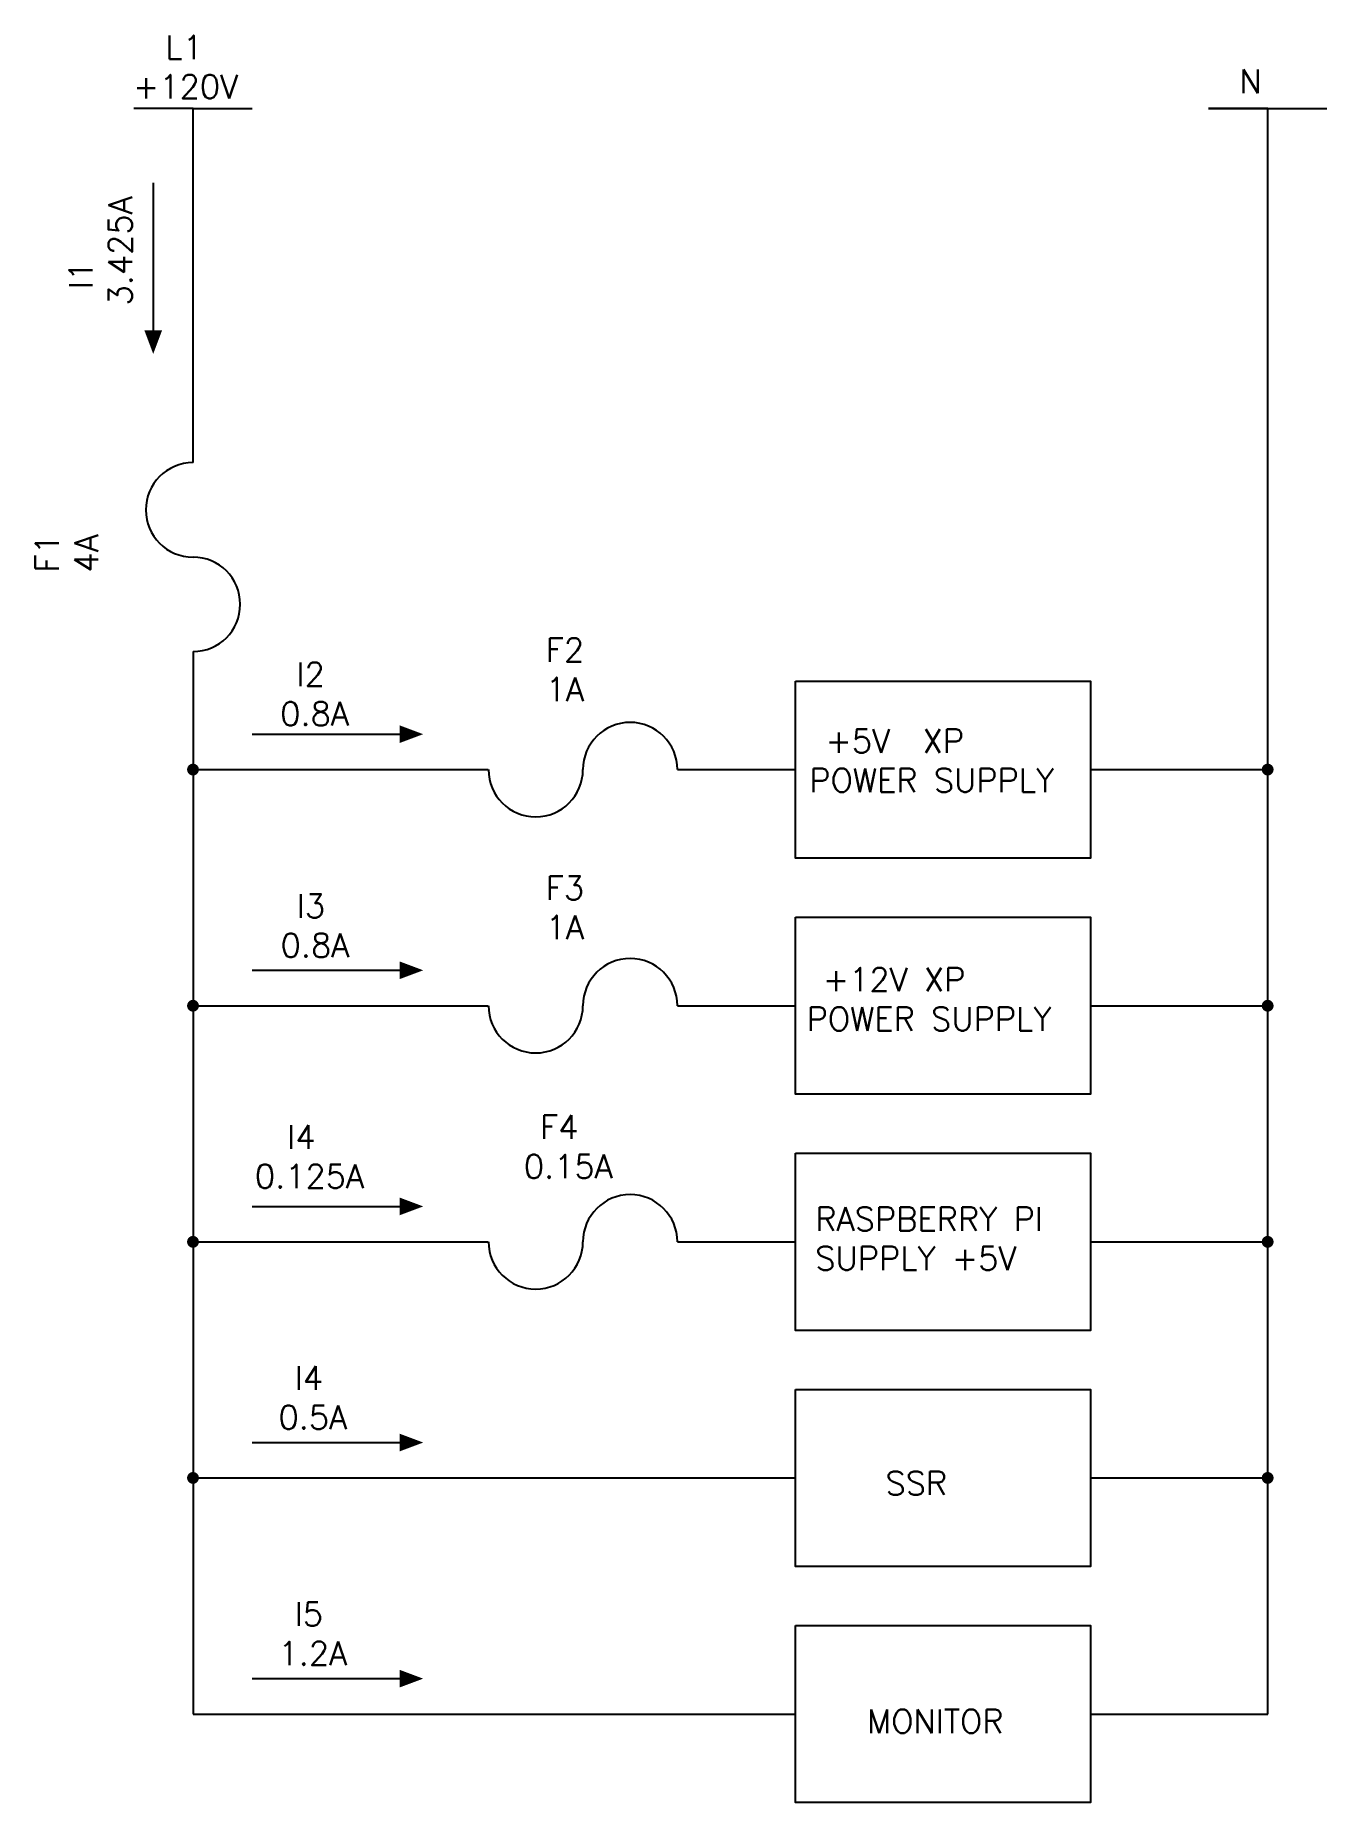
# Model space of a CAD drawing. Header units: inches. Extents: x 13.8 to 24.7, y 7.2 to 22.1.
import ezdxf

# ---------------------------------------------------------------- set-up
doc = ezdxf.new("R2010")
doc.units = ezdxf.units.IN
doc.header["$MEASUREMENT"] = 0
doc.styles.get("Standard").update_dxf_attribs({"font": 'ROMANS.SHX'})

msp = doc.modelspace()

# ---------------------------------------------------------------- linework, layer by layer
for p, q in [((15.129, 21.53), (14.629, 21.53)), ((15.129, 21.53), (15.629, 21.53)), ((15.129, 18.53), (15.129, 21.53)), ((24.232, 21.53), (23.732, 21.53)), ((23.732, 21.53), (24.732, 21.53)), ((24.232, 7.93), (24.232, 21.53)), ((14.792, 20.901), (14.792, 19.651)), ((15.129, 16.93), (15.129, 15.93)), ((15.629, 16.23), (16.879, 16.23)), ((15.129, 15.93), (17.629, 15.93)), ((15.129, 15.93), (15.129, 13.93)), ((19.232, 15.93), (20.232, 15.93)), ((22.732, 15.93), (24.232, 15.93)), ((15.629, 14.23), (16.879, 14.23)), ((15.129, 13.93), (17.629, 13.93)), ((15.129, 13.93), (15.129, 11.93)), ((19.232, 13.93), (20.232, 13.93)), ((22.732, 13.93), (24.232, 13.93)), ((15.629, 12.23), (16.879, 12.23)), ((15.129, 11.93), (17.629, 11.93)), ((15.129, 11.93), (15.129, 9.93)), ((19.232, 11.93), (20.232, 11.93)), ((22.732, 11.93), (24.232, 11.93)), ((15.629, 10.23), (16.879, 10.23)), ((15.129, 9.93), (20.232, 9.93)), ((15.129, 9.93), (15.129, 7.93)), ((22.732, 9.93), (24.232, 9.93)), ((15.629, 8.23), (16.879, 8.23)), ((15.129, 7.93), (20.232, 7.93)), ((22.732, 7.93), (24.232, 7.93))]:
    msp.add_line(p, q)
for points in [[(14.792, 19.651, 0.15, 0, 0), (14.792, 19.451, 0, 0, 0)], [(16.879, 16.23, 0.15, 0, 0), (17.079, 16.23, 0, 0, 0)], [(16.879, 14.23, 0.15, 0, 0), (17.079, 14.23, 0, 0, 0)], [(16.879, 12.23, 0.15, 0, 0), (17.079, 12.23, 0, 0, 0)], [(16.879, 10.23, 0.15, 0, 0), (17.079, 10.23, 0, 0, 0)], [(16.879, 8.23, 0.15, 0, 0), (17.079, 8.23, 0, 0, 0)]]:
    msp.add_lwpolyline(points, format="xyseb")
for points in [[(20.232, 16.68), (22.732, 16.68), (22.732, 15.18), (20.232, 15.18)], [(20.232, 14.68), (22.732, 14.68), (22.732, 13.18), (20.232, 13.18)], [(20.232, 12.68), (22.732, 12.68), (22.732, 11.18), (20.232, 11.18)], [(20.232, 10.68), (22.732, 10.68), (22.732, 9.18), (20.232, 9.18)], [(20.232, 8.68), (22.732, 8.68), (22.732, 7.18), (20.232, 7.18)]]:
    msp.add_lwpolyline(points, close=True)
at = {"const_width": 0.05}
for points in [[(15.104, 15.93, 1), (15.154, 15.93, 1)], [(24.207, 15.93, 1), (24.257, 15.93, 1)], [(15.104, 13.93, 1), (15.154, 13.93, 1)], [(24.207, 13.93, 1), (24.257, 13.93, 1)], [(15.104, 11.93, 1), (15.154, 11.93, 1)], [(24.207, 11.93, 1), (24.257, 11.93, 1)], [(15.104, 9.93, 1), (15.154, 9.93, 1)], [(24.207, 9.93, 1), (24.257, 9.93, 1)]]:
    msp.add_lwpolyline(points, format="xyb", close=True, dxfattribs=at)
for centre, start, end in [((15.129, 18.13), 90, 180), ((15.129, 18.13), 90, 270), ((15.129, 17.33), 270, 90), ((18.832, 15.93), 0, 180), ((18.832, 15.93), 0, 90), ((18.032, 15.93), 180, 0), ((18.832, 13.93), 0, 180), ((18.832, 13.93), 0, 90), ((18.032, 13.93), 180, 0), ((18.832, 11.93), 0, 180), ((18.832, 11.93), 0, 90), ((18.032, 11.93), 180, 0)]:
    msp.add_arc(centre, 0.4, start, end)

# ---------------------------------------------------------------- texts
at = {"char_height": 0.2, "attachment_point": 1}
for s, width, heights, insert in [('  L1\\P+120V', 1.19954, [1.044], (14.621, 22.149)), ('  N', 1.07559, [0.482], (23.719, 21.859)), ('  F2\\P  1A', 1.78173, [0], (17.842, 17.044)), ('  I2\\P 0.8A', 1.78173, [0], (15.731, 16.837)), (' +5V  XP\\PPOWER SUPPLY', 2.33379, [0.892], (20.35, 16.273)), ('  F3\\P  1A', 1.78173, [0], (17.842, 15.028)), ('\\pxt2;  I3\\P 0.8A', 1.26916, [1.035], (15.734, 14.875)), (' +12V XP   POWER SUPPLY', 2.4981, [0.981], (20.327, 14.252)), ('\\pxt2;   I4\\P 0.125A', 1.26916, [1.035], (15.516, 12.919)), ('  F4\\P 0.15A', 1.78173, [0], (17.794, 13.002)), (' RASPBERRY PI\\P SUPPLY +5V', 2.41227, [0.957], (20.263, 12.224)), ('\\pxt2;   I4\\P  0.5A', 1.26916, [1.035], (15.579, 10.877)), ('    SSR', 2.09755, [0], (20.446, 9.986)), ('\\pxt2;   I5\\P  1.2A', 1.26916, [1.035], (15.579, 8.877)), (' MONITOR', 2.09755, [0], (20.701, 7.969))]:
    msp.add_mtext_dynamic_manual_height_columns(s, width=width, gutter_width=1, heights=heights, dxfattribs=dict(at, insert=insert))
at = {"char_height": 0.2, "attachment_point": 1, "rotation": 90}
for s, insert in [('  I1\\P 3.425A', (14.079, 19.724)), (' F1\\P 4A', (13.793, 17.462))]:
    msp.add_mtext_dynamic_manual_height_columns(s, width=1.78173, gutter_width=1, heights=[0], dxfattribs=dict(at, insert=insert))

doc.saveas('drawing.dxf')
